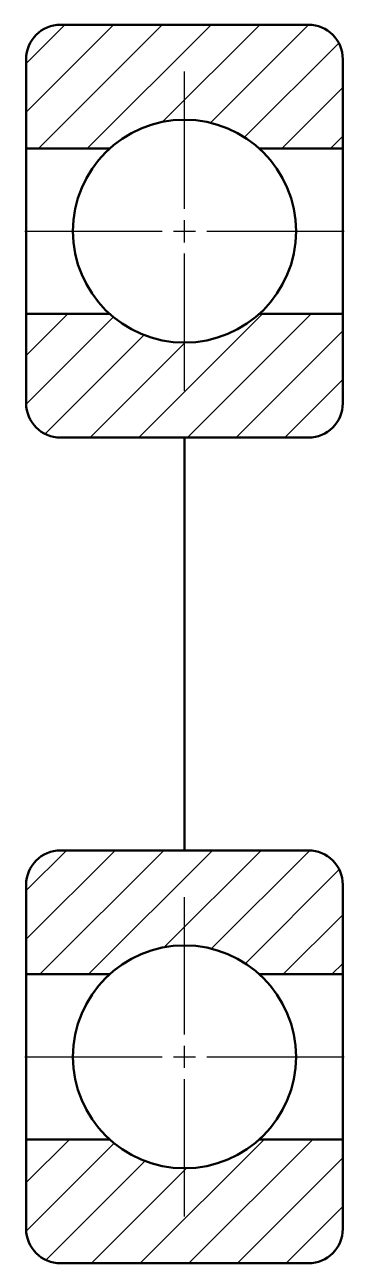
# Model space of a CAD drawing. Header units: millimetres. Extents: x -644475 to -321976, y 914968 to 1830177.
# Drawn here: x -642276.9 to -642253.7, y 1830087.3 to 1830177.3 of the extents above.
import ezdxf

# ---------------------------------------------------------------- set-up
doc = ezdxf.new("R2010")
doc.units = ezdxf.units.MM
doc.linetypes.add('AM_ISO08W050', pattern=[18, 12, -1.5, 3, -1.5])
for name, color, linetype, lineweight in [('1. NET DAM', 7, 'Continuous', 50), ('AM_7', 4, 'AM_ISO08W050', 25), ('AM_8', 1, 'Continuous', 25)]:
    doc.layers.add(name, color=color, linetype=linetype, lineweight=lineweight)
pattern_1 = [(45, (-321132.6513, 915066.1307), (-1.767766953, 1.767766953), [])]

# ---------------------------------------------------------------- blocks, each defined once
blk = doc.blocks.new('*U22')
at = {"layer": 'AM_7', "color": 0, "transparency": 16777216}
for p, q in [((0, 1.62), (0, 11.6)), ((-11.6, 0), (-1.62, 0)), ((1.62, 0), (11.6, 0)), ((0, -11.6), (0, -1.62))]:
    blk.add_line(p, q, dxfattribs=at)
at = {"layer": 'AM_7', "color": 0, "linetype": 'Continuous', "transparency": 16777216}
for p, q in [((-0.81, 0), (0.81, 0)), ((0, -0.81), (0, 0.81))]:
    blk.add_line(p, q, dxfattribs=at)
blk = doc.blocks.new('*U21')
at = {"layer": 'AM_7', "color": 0, "transparency": 16777216}
for p, q in [((0, 1.62), (0, 11.6)), ((-11.6, 0), (-1.62, 0)), ((1.62, 0), (11.6, 0)), ((0, -11.6), (0, -1.62))]:
    blk.add_line(p, q, dxfattribs=at)
at = {"layer": 'AM_7', "color": 0, "linetype": 'Continuous', "transparency": 16777216}
for p, q in [((-0.81, 0), (0.81, 0)), ((0, -0.81), (0, 0.81))]:
    blk.add_line(p, q, dxfattribs=at)

msp = doc.modelspace()

# ---------------------------------------------------------------- hatches: boundary and pattern name
at = {"layer": 'AM_8'}
h = msp.add_hatch(dxfattribs=at)
h.set_pattern_fill('_U', color=256, scale=2.5, angle=45, style=0, pattern_type=0)
h.set_pattern_definition(pattern_1)
edge = h.paths.add_edge_path()
edge.add_line((-642276.803, 1830168.261), (-642276.803, 1830174.761))
edge.add_arc((-642274.303, 1830174.761), 2.5, 90, 180, ccw=False)
edge.add_line((-642274.303, 1830177.261), (-642256.303, 1830177.261))
edge.add_arc((-642256.303, 1830174.761), 2.5, 0, 90, ccw=False)
edge.add_line((-642253.803, 1830174.761), (-642253.803, 1830168.261))
edge.add_line((-642253.803, 1830168.261), (-642259.861, 1830168.261))
edge.add_arc((-642265.303, 1830162.261), 8.1, 47.79455, 132.20545)
edge.add_line((-642270.744, 1830168.261), (-642276.803, 1830168.261))
h = msp.add_hatch(dxfattribs=at)
h.set_pattern_fill('_U', color=256, scale=2.5, angle=45, style=0, pattern_type=0)
h.set_pattern_definition(pattern_1)
edge = h.paths.add_edge_path()
edge.add_arc((-642265.303, 1830162.261), 8.1, 227.79455, 312.20545)
edge.add_line((-642259.861, 1830156.261), (-642253.803, 1830156.261))
edge.add_line((-642253.803, 1830156.261), (-642253.803, 1830149.761))
edge.add_arc((-642256.303, 1830149.761), 2.5, 270, 360, ccw=False)
edge.add_line((-642256.303, 1830147.261), (-642274.303, 1830147.261))
edge.add_arc((-642274.303, 1830149.761), 2.5, 180, 270, ccw=False)
edge.add_line((-642276.803, 1830149.761), (-642276.803, 1830156.261))
edge.add_line((-642276.803, 1830156.261), (-642270.744, 1830156.261))
h = msp.add_hatch(dxfattribs=at)
h.set_pattern_fill('_U', color=256, scale=2.5, angle=45, style=0, pattern_type=0)
h.set_pattern_definition(pattern_1)
edge = h.paths.add_edge_path()
edge.add_arc((-642265.303, 1830102.261), 8.1, 47.79455, 132.20545, ccw=False)
edge.add_line((-642259.861, 1830108.261), (-642253.803, 1830108.261))
edge.add_line((-642253.803, 1830108.261), (-642253.803, 1830114.761))
edge.add_arc((-642256.303, 1830114.761), 2.5, 0, 90)
edge.add_line((-642256.303, 1830117.261), (-642274.303, 1830117.261))
edge.add_arc((-642274.303, 1830114.761), 2.5, 90, 180)
edge.add_line((-642276.803, 1830114.761), (-642276.803, 1830108.261))
edge.add_line((-642276.803, 1830108.261), (-642270.744, 1830108.261))
h = msp.add_hatch(dxfattribs=at)
h.set_pattern_fill('_U', color=256, scale=2.5, angle=45, style=0, pattern_type=0)
h.set_pattern_definition(pattern_1)
edge = h.paths.add_edge_path()
edge.add_line((-642276.803, 1830096.261), (-642276.803, 1830089.761))
edge.add_arc((-642274.303, 1830089.761), 2.5, 180, 270)
edge.add_line((-642274.303, 1830087.261), (-642256.303, 1830087.261))
edge.add_arc((-642256.303, 1830089.761), 2.5, 270, 360)
edge.add_line((-642253.803, 1830089.761), (-642253.803, 1830096.261))
edge.add_line((-642253.803, 1830096.261), (-642259.861, 1830096.261))
edge.add_arc((-642265.303, 1830102.261), 8.1, 227.79455, 312.20545, ccw=False)
edge.add_line((-642270.744, 1830096.261), (-642276.803, 1830096.261))

# ---------------------------------------------------------------- linework, layer by layer
at = {"layer": '1. NET DAM'}
for p, q in [((-642276.803, 1830168.261), (-642270.744, 1830168.261)), ((-642259.861, 1830168.261), (-642253.803, 1830168.261)), ((-642276.803, 1830156.261), (-642270.744, 1830156.261)), ((-642259.861, 1830156.261), (-642253.803, 1830156.261)), ((-642265.303, 1830147.261), (-642265.303, 1830117.261)), ((-642276.803, 1830108.261), (-642270.744, 1830108.261)), ((-642259.861, 1830108.261), (-642253.803, 1830108.261)), ((-642276.803, 1830096.261), (-642270.744, 1830096.261)), ((-642259.861, 1830096.261), (-642253.803, 1830096.261))]:
    msp.add_line(p, q, dxfattribs=at)
for points in [[(-642274.303, 1830177.261), (-642256.303, 1830177.261)], [(-642276.803, 1830149.761), (-642276.803, 1830174.761)], [(-642253.803, 1830174.761), (-642253.803, 1830149.761)], [(-642256.303, 1830147.261), (-642274.303, 1830147.261)], [(-642256.303, 1830117.261), (-642274.303, 1830117.261)], [(-642276.803, 1830114.761), (-642276.803, 1830089.761)], [(-642253.803, 1830089.761), (-642253.803, 1830114.761)], [(-642274.303, 1830087.261), (-642256.303, 1830087.261)]]:
    msp.add_lwpolyline(points, dxfattribs=at)
for centre in [(-642265.303, 1830162.261), (-642265.303, 1830102.261)]:
    msp.add_circle(centre, 8.1, dxfattribs=at)
for centre, start, end in [((-642274.303, 1830174.761), 90, 180), ((-642256.303, 1830174.761), 0, 90), ((-642274.303, 1830149.761), 180, 270), ((-642256.303, 1830149.761), 270, 0), ((-642274.303, 1830114.761), 90, 180), ((-642256.303, 1830114.761), 0, 90), ((-642274.303, 1830089.761), 180, 270), ((-642256.303, 1830089.761), 270, 0)]:
    msp.add_arc(centre, 2.5, start, end, dxfattribs=at)

# ---------------------------------------------------------------- block references
at = {"layer": 'AM_7'}
for name, p in [('*U21', (-642265.303, 1830162.261)), ('*U22', (-642265.303, 1830102.261))]:
    msp.add_blockref(name, p, dxfattribs=at)

doc.saveas('drawing.dxf')
